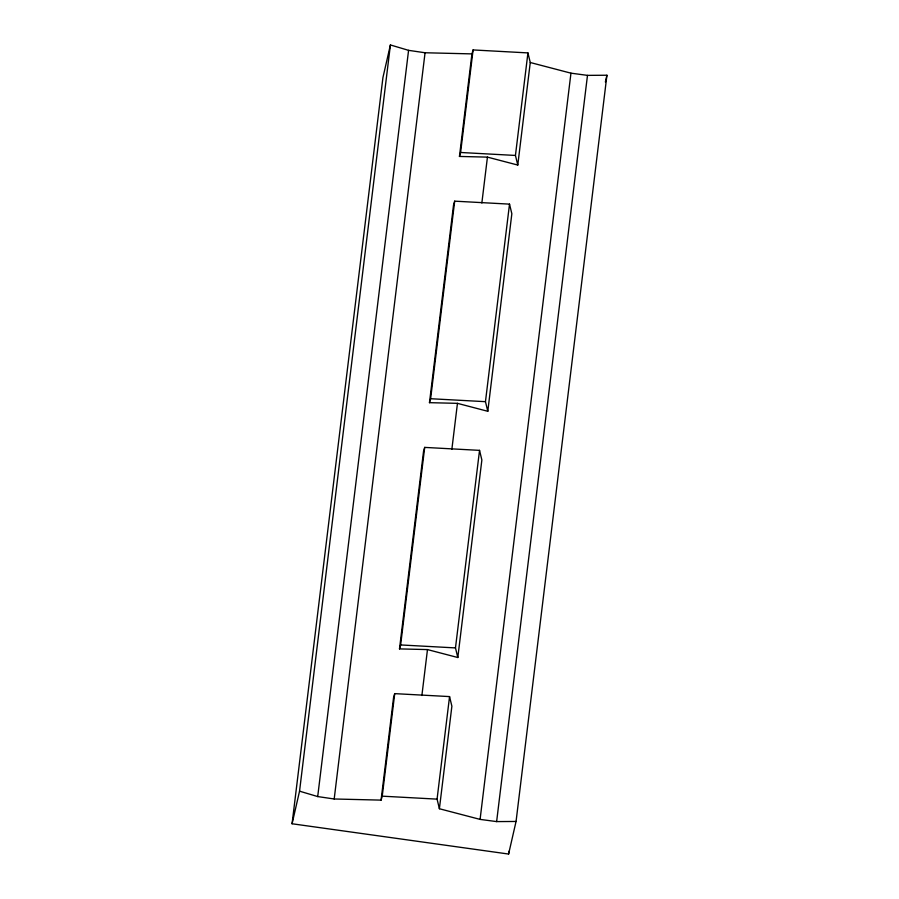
<?xml version="1.0" encoding="UTF-8"?>
<svg xmlns="http://www.w3.org/2000/svg" width="899" height="899" viewBox="0 0 899 899"><rect width="100%" height="100%" fill="white"/><g stroke="black" fill="none" stroke-linecap="round" stroke-linejoin="round"><path stroke-width="1.35" d="M530.264 62.514L570.955 73.167L587.485 75.37L606.926 75.235L516.06 821.461L508.598 854.05L292.074 823.765L382.94 77.539L390.402 44.95L408.573 50.344L425.058 52.76L471.941 53.895L473.088 49.939L527.927 52.906L530.264 62.514L517.779 165.056L487.438 157.123L459.456 156.437L471.941 53.895M292.074 823.765L299.547 791.176L390.402 44.95M516.06 821.461L496.63 821.596L480.088 819.394L439.397 808.74L451.882 706.198L449.556 696.59L394.717 693.635L382.232 796.166L381.075 800.121L334.192 798.986L317.707 796.57L408.573 50.344M334.192 798.986L425.058 52.76M381.075 800.121L393.56 697.59L394.717 693.635M399.493 648.898L423.541 451.354L424.699 447.399L479.538 450.365L481.864 459.973L457.816 657.517L427.474 649.584L399.493 648.898L400.639 644.943L424.699 447.399M429.475 402.673L453.523 205.118L454.68 201.162L509.519 204.129L511.846 213.737L487.797 411.293L457.456 403.348L429.475 402.673L430.621 398.718L454.68 201.162M459.456 156.437L460.603 152.482L473.088 49.939M421.889 695.489L427.474 649.584M451.871 449.253L457.456 403.348M481.853 203.017L487.438 157.123M439.397 808.74L437.071 799.132L449.556 696.59M457.816 657.517L455.478 647.909L479.538 450.365M487.797 411.293L485.46 401.673L509.519 204.129M517.779 165.056L515.442 155.448L527.927 52.906M480.088 819.394L570.955 73.167M496.63 821.596L587.485 75.37M508.598 854.05L508.935 851.263M605.364 82.023L606.926 75.235M460.603 152.482L515.442 155.448M430.621 398.718L485.46 401.673M400.639 644.943L455.478 647.909M382.232 796.166L437.071 799.132M299.547 791.176L317.707 796.57"/></g></svg>
